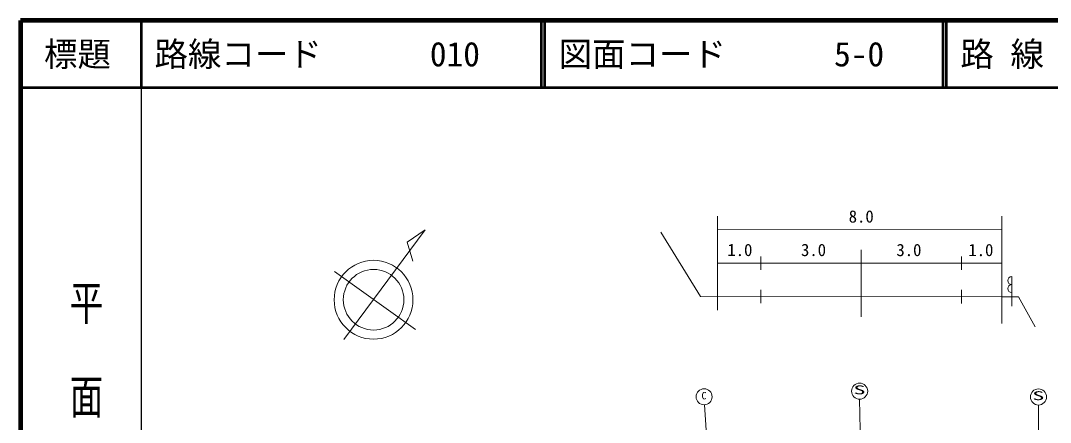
# Model space of a CAD drawing. Units: millimetres, scale not verified. Extents: x 40000 to 680000, y 20000 to 380000.
# Drawn here: x 40000 to 193842, y 320021 to 380000 of the extents above; entities that cross this region are included whole.
import ezdxf
from ezdxf.enums import TextEntityAlignment as Align

# ---------------------------------------------------------------- set-up
doc = ezdxf.new("R2010")
doc.units = ezdxf.units.MM
doc.header["$LTSCALE"] = 1000
for name, color, linetype, lineweight in [('M-BMK-SRVR', 3, 'Continuous', 13), ('M-STR-HTXT', 7, 'Continuous', 13), ('M-STR-STRC', 7, 'Continuous', 13), ('M-TTL', 2, 'Continuous', 140), ('M-TTL-BAND', 7, 'Continuous', 25), ('M-TTL-LINE', 7, 'Continuous', 50), ('M-TTL-TXT', 7, 'Continuous', 13)]:
    doc.layers.add(name, color=color, linetype=linetype, lineweight=lineweight)
doc.styles.add('@ＭＳ ゴシック', font='')
doc.styles.add('ＭＳ ゴシック', font='')
doc.styles.get('@ＭＳ ゴシック').set_extended_font_data('@MS Gothic')
doc.styles.get('ＭＳ ゴシック').set_extended_font_data('MS Gothic')

msp = doc.modelspace()

# ---------------------------------------------------------------- linework, layer by layer
at = {"layer": 'M-BMK-SRVR'}
for p, q in [((88294, 332392), (100447, 348780)), ((100447, 348780), (97739, 346907)), ((97739, 346907), (98604, 344076)), ((86917, 342544), (98986, 333903))]:
    msp.add_line(p, q, dxfattribs=at)
for radius in [5885, 4520]:
    msp.add_circle((92732, 338332), radius, dxfattribs=at)
at = {"layer": 'M-STR-HTXT'}
for p, q in [((144096, 350804), (144091, 336752)), ((186585, 350789), (186580, 334789)), ((141581, 338804), (135621, 348419)), ((144096, 348804), (186584, 348789)), ((150583, 344801), (150582, 342801)), ((165583, 345796), (165580, 335796)), ((180583, 344791), (180582, 342791)), ((144094, 343804), (186583, 343789)), ((188077, 337386), (188079, 341786)), ((141581, 338804), (186581, 338789)), ((150581, 339801), (150581, 337801)), ((180581, 339791), (180581, 337791)), ((186581, 338789), (189081, 338788)), ((189081, 338788), (191579, 334287))]:
    msp.add_line(p, q, dxfattribs=at)
at = {"layer": 'M-STR-STRC'}
for p, q in [((165322, 323482), (165802, 298052)), ((142172, 322647), (143867, 296082)), ((192067, 322615), (192013, 296825))]:
    msp.add_line(p, q, dxfattribs=at)
for centre in [(142112, 323845), (165345, 324682), (192059, 323815)]:
    msp.add_circle(centre, 1200, dxfattribs=at)
at = {"layer": 'M-TTL'}
for p, q in [((40000, 380000), (40000, 20000)), ((680000, 380000), (40000, 380000))]:
    msp.add_line(p, q, dxfattribs=at)
at = {"layer": 'M-TTL-BAND'}
msp.add_line((58000, 370000), (58000, 20000), dxfattribs=at)
at = {"layer": 'M-TTL-LINE'}
for p, q in [((58000, 380000), (58000, 370000)), ((117750, 380000), (117750, 370000)), ((118250, 380000), (118250, 370000)), ((177750, 380000), (177750, 370000)), ((178250, 380000), (178250, 370000)), ((40000, 370000), (680000, 370000))]:
    msp.add_line(p, q, dxfattribs=at)
at = {"layer": 'M-TTL-TXT'}
for centre in [(188078, 341187), (188078, 339989)]:
    msp.add_arc(centre, 599, 89.9803, 269.9803, dxfattribs=at)

# ---------------------------------------------------------------- texts
at = {"layer": 'M-STR-HTXT', "style": 'ＭＳ ゴシック'}
for s, p in [('8.0', (163710, 349297)), ('1.0', (145583, 344303)), ('3.0', (156583, 344299)), ('3.0', (170833, 344294)), ('1.0', (181583, 344291))]:
    msp.add_text(s, height=1833, rotation=359.98, dxfattribs=at).set_placement(p, align=Align.BOTTOM_LEFT)
at = {"layer": 'M-STR-STRC', "style": 'ＭＳ ゴシック', "width": 2}
for p in [(164426, 323819), (191140, 322952)]:
    msp.add_text('S', height=1320, rotation=359.98, dxfattribs=at).set_placement(p, align=Align.BOTTOM_LEFT)
at = {"layer": 'M-STR-STRC', "style": 'ＭＳ ゴシック'}
msp.add_text('C', height=1100, rotation=359.98, dxfattribs=at).set_placement((141713, 323133), align=Align.BOTTOM_LEFT)
at = {"layer": 'M-TTL-BAND', "style": '@ＭＳ ゴシック', "width": 1.4}
msp.add_text('平  面  図', height=3666, rotation=270, dxfattribs=at).set_placement((49777, 306475), align=Align.MIDDLE_RIGHT)
at = {"layer": 'M-TTL-TXT', "style": 'ＭＳ ゴシック'}
msp.add_text('標題', height=3666, dxfattribs=at).set_placement((48500, 375000), align=Align.MIDDLE_CENTER)
for s, p in [('路線コード', (60000, 375000)), ('図面コード', (120380, 375000)), ('路 線 名', (180380, 375000)), ('010', (101142, 375000)), ('5-0', (161521, 375000))]:
    msp.add_text(s, height=3666, dxfattribs=at).set_placement(p, align=Align.MIDDLE_LEFT)

doc.saveas('drawing.dxf')
